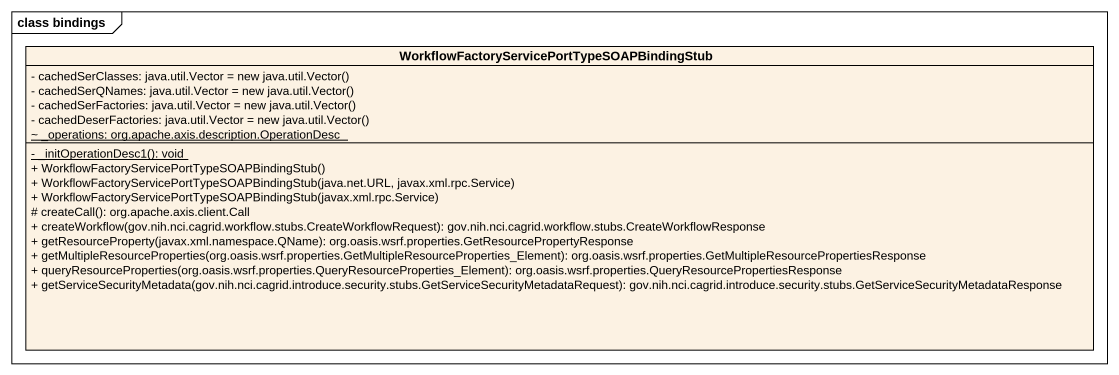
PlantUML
@startuml
mainframe class bindings
hide circle
hide empty members
skinparam classAttributeIconSize 0
class "WorkflowFactoryServicePortTypeSOAPBindingStub" as WorkflowFactoryServicePortTy {
  {field} - cachedSerClasses: java.util.Vector = new java.util.Vector()
  {field} - cachedSerQNames: java.util.Vector = new java.util.Vector()
  {field} - cachedSerFactories: java.util.Vector = new java.util.Vector()
  {field} - cachedDeserFactories: java.util.Vector = new java.util.Vector()
  {static} ~ _operations: org.apache.axis.description.OperationDesc
  {static} - _initOperationDesc1(): void
  + WorkflowFactoryServicePortTypeSOAPBindingStub()
  + WorkflowFactoryServicePortTypeSOAPBindingStub(java.net.URL, javax.xml.rpc.Service)
  + WorkflowFactoryServicePortTypeSOAPBindingStub(javax.xml.rpc.Service)
  # createCall(): org.apache.axis.client.Call
  + createWorkflow(gov.nih.nci.cagrid.workflow.stubs.CreateWorkflowRequest): gov.nih.nci.cagrid.workflow.stubs.CreateWorkflowResponse
  + getResourceProperty(javax.xml.namespace.QName): org.oasis.wsrf.properties.GetResourcePropertyResponse
  + getMultipleResourceProperties(org.oasis.wsrf.properties.GetMultipleResourceProperties_Element): org.oasis.wsrf.properties.GetMultipleResourcePropertiesResponse
  + queryResourceProperties(org.oasis.wsrf.properties.QueryResourceProperties_Element): org.oasis.wsrf.properties.QueryResourcePropertiesResponse
  + getServiceSecurityMetadata(gov.nih.nci.cagrid.introduce.security.stubs.GetServiceSecurityMetadataRequest): gov.nih.nci.cagrid.introduce.security.stubs.GetServiceSecurityMetadataResponse
}
@enduml
